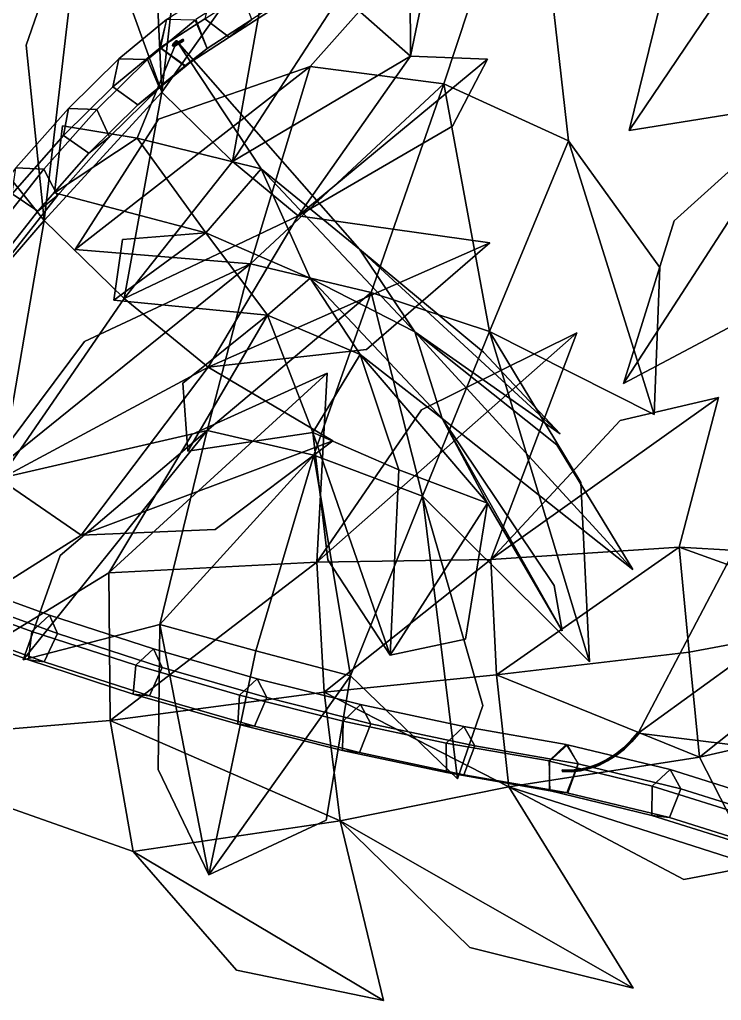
# Model space of a CAD drawing. Header units: metres. Extents: x -349 to 464, y -383 to 362.
# Drawn here: x 252.63 to 283.82, y -108.89 to -65.3 of the extents above; entities that cross this region are included whole.
import ezdxf

# ---------------------------------------------------------------- set-up
doc = ezdxf.new("R2010")
doc.units = ezdxf.units.M

msp = doc.modelspace()

# ---------------------------------------------------------------- linework, layer by layer
at = {"layer": 'Breeder_Leaf', "color": 3}
for points in [[(260.4755, -55.1615, 130.5954), (258.5201, -59.4984, 131.9621), (258.9578, -68.5196, 131.8672)], [(260.4755, -55.1615, 130.5954), (258.9578, -68.5196, 131.8672), (258.5201, -59.4984, 131.9621)], [(263.8958, -61.5157, 129.5506), (260.4755, -55.1615, 130.5954), (258.9578, -68.5196, 131.8672)], [(263.8958, -61.5157, 129.5506), (258.9578, -68.5196, 131.8672), (260.4755, -55.1615, 130.5954)], [(270.0082, -66.9265, 124.9362), (269.9469, -55.3045, 122.0287), (266.9003, -64.1869, 127.1509)], [(270.0082, -66.9265, 124.9362), (266.9003, -64.1869, 127.1509), (269.9469, -55.3045, 122.0287)], [(270.0082, -66.9265, 124.9362), (271.2166, -61.06837, 120.7962), (269.9469, -55.3045, 122.0287)], [(270.0082, -66.9265, 124.9362), (269.9469, -55.3045, 122.0287), (271.2166, -61.06837, 120.7962)], [(275.3872, -56.2992, 353.7367), (271.475, -68.1541, 351.3834), (265.539, -67.3767, 354.1321)], [(275.3872, -56.2992, 353.7367), (265.539, -67.3767, 354.1321), (271.475, -68.1541, 351.3834)], [(277.0184, -70.6898, 350.5577), (271.475, -68.1541, 351.3834), (275.3872, -56.2992, 353.7367)], [(277.0184, -70.6898, 350.5577), (275.3872, -56.2992, 353.7367), (271.475, -68.1541, 351.3834)], [(255.4934, -58.9976, 135.7166), (252.9202, -66.4317, 135.4793), (253.7205, -74.2332, 132.9514)], [(255.4934, -58.9976, 135.7166), (253.7205, -74.2332, 132.9514), (252.9202, -66.4317, 135.4793)], [(258.9578, -68.5196, 131.8672), (255.4934, -58.9976, 135.7166), (253.7205, -74.2332, 132.9514)], [(258.9578, -68.5196, 131.8672), (253.7205, -74.2332, 132.9514), (255.4934, -58.9976, 135.7166)], [(287.57, -68.9618, 214.1099), (279.7202, -70.2274, 216.8847), (286.83, -59.694, 212.9726)], [(287.57, -68.9618, 214.1099), (286.83, -59.694, 212.9726), (279.7202, -70.2274, 216.8847)], [(279.7202, -70.2274, 216.8847), (281.2608, -63.9419, 214.5116), (286.83, -59.694, 212.9726)], [(279.7202, -70.2274, 216.8847), (286.83, -59.694, 212.9726), (281.2608, -63.9419, 214.5116)], [(262.0978, -71.6106, 129.2365), (263.8958, -61.5157, 129.5506), (258.9578, -68.5196, 131.8672)], [(262.0978, -71.6106, 129.2365), (258.9578, -68.5196, 131.8672), (263.8958, -61.5157, 129.5506)], [(262.0978, -71.6106, 129.2365), (266.9003, -64.1869, 127.1509), (263.8958, -61.5157, 129.5506)], [(262.0978, -71.6106, 129.2365), (263.8958, -61.5157, 129.5506), (266.9003, -64.1869, 127.1509)], [(270.0082, -66.9265, 124.9362), (266.9003, -64.1869, 127.1509), (262.0978, -71.6106, 129.2365)], [(270.0082, -66.9265, 124.9362), (262.0978, -71.6106, 129.2365), (266.9003, -64.1869, 127.1509)], [(259.6131, -66.2532, 305.7012), (263.3636, -71.9314, 294.974), (257.8564, -70.5703, 291.6253)], [(259.6131, -66.2532, 305.7012), (257.8564, -70.5703, 291.6253), (263.3636, -71.9314, 294.974)], [(267.7358, -75.4958, 297.4277), (263.3636, -71.9314, 294.974), (259.6131, -66.2532, 305.7012)], [(267.7358, -75.4958, 297.4277), (259.6131, -66.2532, 305.7012), (263.3636, -71.9314, 294.974)], [(265.0021, -74.01588, 125.6506), (270.0082, -66.9265, 124.9362), (262.0978, -71.6106, 129.2365)], [(265.0021, -74.01588, 125.6506), (262.0978, -71.6106, 129.2365), (270.0082, -66.9265, 124.9362)], [(265.0021, -74.01588, 125.6506), (273.4238, -67.05254, 119.226), (270.0082, -66.9265, 124.9362)], [(265.0021, -74.01588, 125.6506), (270.0082, -66.9265, 124.9362), (273.4238, -67.05254, 119.226)], [(265.0021, -74.01588, 125.6506), (271.8644, -70.02879, 120.07), (273.4238, -67.05254, 119.226)], [(265.0021, -74.01588, 125.6506), (273.4238, -67.05254, 119.226), (271.8644, -70.02879, 120.07)], [(262.8934, -76.1559, 352.219), (255.096, -75.5192, 355.3359), (265.539, -67.3767, 354.1321)], [(262.8934, -76.1559, 352.219), (265.539, -67.3767, 354.1321), (255.096, -75.5192, 355.3359)], [(255.096, -75.5192, 355.3359), (258.8062, -69.7272, 354.8898), (265.539, -67.3767, 354.1321)], [(255.096, -75.5192, 355.3359), (265.539, -67.3767, 354.1321), (258.8062, -69.7272, 354.8898)], [(271.475, -68.1541, 351.3834), (262.8934, -76.1559, 352.219), (265.539, -67.3767, 354.1321)], [(271.475, -68.1541, 351.3834), (265.539, -67.3767, 354.1321), (262.8934, -76.1559, 352.219)], [(253.7205, -74.2332, 132.9514), (248.9365, -68.2739, 136.4896), (247.6362, -81.2742, 134.0185)], [(253.7205, -74.2332, 132.9514), (247.6362, -81.2742, 134.0185), (248.9365, -68.2739, 136.4896)], [(271.475, -68.1541, 351.3834), (268.2509, -77.4246, 350.3989), (262.8934, -76.1559, 352.219)], [(271.475, -68.1541, 351.3834), (262.8934, -76.1559, 352.219), (268.2509, -77.4246, 350.3989)], [(273.5068, -79.1675, 348.6919), (268.2509, -77.4246, 350.3989), (271.475, -68.1541, 351.3834)], [(273.5068, -79.1675, 348.6919), (271.475, -68.1541, 351.3834), (268.2509, -77.4246, 350.3989)], [(277.0184, -70.6898, 350.5577), (273.5068, -79.1675, 348.6919), (271.475, -68.1541, 351.3834)], [(277.0184, -70.6898, 350.5577), (271.475, -68.1541, 351.3834), (273.5068, -79.1675, 348.6919)], [(257.275, -77.6961, 129.9514), (258.9578, -68.5196, 131.8672), (253.7205, -74.2332, 132.9514)], [(257.275, -77.6961, 129.9514), (253.7205, -74.2332, 132.9514), (258.9578, -68.5196, 131.8672)], [(257.275, -77.6961, 129.9514), (262.0978, -71.6106, 129.2365), (258.9578, -68.5196, 131.8672)], [(257.275, -77.6961, 129.9514), (258.9578, -68.5196, 131.8672), (262.0978, -71.6106, 129.2365)], [(288.4852, -76.6787, 215.0382), (279.4637, -81.4707, 218.6631), (287.57, -68.9618, 214.1099)], [(288.4852, -76.6787, 215.0382), (287.57, -68.9618, 214.1099), (279.4637, -81.4707, 218.6631)], [(279.4637, -81.4707, 218.6631), (281.7182, -74.2457, 216.5042), (287.57, -68.9618, 214.1099)], [(279.4637, -81.4707, 218.6631), (287.57, -68.9618, 214.1099), (281.7182, -74.2457, 216.5042)], [(254.181, -72.9889, 279.0775), (254.5399, -70.025, 285.2903), (257.8564, -70.5703, 291.6253)], [(254.181, -72.9889, 279.0775), (257.8564, -70.5703, 291.6253), (254.5399, -70.025, 285.2903)], [(260.8989, -74.7787, 283.83), (254.181, -72.9889, 279.0775), (257.8564, -70.5703, 291.6253)], [(260.8989, -74.7787, 283.83), (257.8564, -70.5703, 291.6253), (254.181, -72.9889, 279.0775)], [(263.3636, -71.9314, 294.974), (260.8989, -74.7787, 283.83), (257.8564, -70.5703, 291.6253)], [(263.3636, -71.9314, 294.974), (257.8564, -70.5703, 291.6253), (260.8989, -74.7787, 283.83)], [(277.0184, -70.6898, 350.5577), (280.8326, -82.8439, 346.8776), (273.5068, -79.1675, 348.6919)], [(277.0184, -70.6898, 350.5577), (273.5068, -79.1675, 348.6919), (280.8326, -82.8439, 346.8776)], [(277.0184, -70.6898, 350.5577), (281.0832, -76.3112, 348.6205), (280.8326, -82.8439, 346.8776)], [(277.0184, -70.6898, 350.5577), (280.8326, -82.8439, 346.8776), (281.0832, -76.3112, 348.6205)], [(265.0021, -74.01588, 125.6506), (262.0978, -71.6106, 129.2365), (257.275, -77.6961, 129.9514)], [(265.0021, -74.01588, 125.6506), (257.275, -77.6961, 129.9514), (262.0978, -71.6106, 129.2365)], [(263.3636, -71.9314, 294.974), (265.5372, -76.791, 286.6695), (260.8989, -74.7787, 283.83)], [(263.3636, -71.9314, 294.974), (260.8989, -74.7787, 283.83), (265.5372, -76.791, 286.6695)], [(267.7358, -75.4958, 297.4277), (270.1909, -79.1695, 289.1718), (263.3636, -71.9314, 294.974)], [(267.7358, -75.4958, 297.4277), (263.3636, -71.9314, 294.974), (270.1909, -79.1695, 289.1718)], [(270.1909, -79.1695, 289.1718), (265.5372, -76.791, 286.6695), (263.3636, -71.9314, 294.974)], [(270.1909, -79.1695, 289.1718), (263.3636, -71.9314, 294.974), (265.5372, -76.791, 286.6695)], [(261.0075, -80.7467, 126.7362), (265.0021, -74.01588, 125.6506), (257.275, -77.6961, 129.9514)], [(261.0075, -80.7467, 126.7362), (257.275, -77.6961, 129.9514), (265.0021, -74.01588, 125.6506)], [(261.0075, -80.7467, 126.7362), (273.5217, -75.2213, 119.1001), (265.0021, -74.01588, 125.6506)], [(261.0075, -80.7467, 126.7362), (265.0021, -74.01588, 125.6506), (273.5217, -75.2213, 119.1001)], [(251.7373, -85.7263, 131.4195), (253.7205, -74.2332, 132.9514), (247.6362, -81.2742, 134.0185)], [(251.7373, -85.7263, 131.4195), (247.6362, -81.2742, 134.0185), (253.7205, -74.2332, 132.9514)], [(251.7373, -85.7263, 131.4195), (257.275, -77.6961, 129.9514), (253.7205, -74.2332, 132.9514)], [(251.7373, -85.7263, 131.4195), (253.7205, -74.2332, 132.9514), (257.275, -77.6961, 129.9514)], [(263.6498, -78.4335, 277.4799), (256.8247, -77.7654, 269.0857), (260.8989, -74.7787, 283.83)], [(263.6498, -78.4335, 277.4799), (260.8989, -74.7787, 283.83), (256.8247, -77.7654, 269.0857)], [(256.8247, -77.7654, 269.0857), (257.2088, -75.06456, 276.4682), (260.8989, -74.7787, 283.83)], [(256.8247, -77.7654, 269.0857), (260.8989, -74.7787, 283.83), (257.2088, -75.06456, 276.4682)], [(265.5372, -76.791, 286.6695), (263.6498, -78.4335, 277.4799), (260.8989, -74.7787, 283.83)], [(265.5372, -76.791, 286.6695), (260.8989, -74.7787, 283.83), (263.6498, -78.4335, 277.4799)], [(261.0075, -80.7467, 126.7362), (268.0467, -79.9543, 122.5566), (273.5217, -75.2213, 119.1001)], [(261.0075, -80.7467, 126.7362), (273.5217, -75.2213, 119.1001), (268.0467, -79.9543, 122.5566)], [(267.7358, -75.4958, 297.4277), (276.6461, -83.7054, 292.0406), (270.1909, -79.1695, 289.1718)], [(267.7358, -75.4958, 297.4277), (270.1909, -79.1695, 289.1718), (276.6461, -83.7054, 292.0406)], [(267.7358, -75.4958, 297.4277), (273.2379, -80.07286, 296.6192), (276.6461, -83.7054, 292.0406)], [(267.7358, -75.4958, 297.4277), (276.6461, -83.7054, 292.0406), (273.2379, -80.07286, 296.6192)], [(260.9698, -83.5616, 350.5743), (250.8069, -85.9095, 353.5227), (262.8934, -76.1559, 352.219)], [(260.9698, -83.5616, 350.5743), (262.8934, -76.1559, 352.219), (250.8069, -85.9095, 353.5227)], [(250.8069, -85.9095, 353.5227), (255.5195, -79.606, 353.4911), (262.8934, -76.1559, 352.219)], [(250.8069, -85.9095, 353.5227), (262.8934, -76.1559, 352.219), (255.5195, -79.606, 353.4911)], [(268.2509, -77.4246, 350.3989), (260.9698, -83.5616, 350.5743), (262.8934, -76.1559, 352.219)], [(268.2509, -77.4246, 350.3989), (262.8934, -76.1559, 352.219), (260.9698, -83.5616, 350.5743)], [(265.5372, -76.791, 286.6695), (267.7588, -80.1819, 280.0085), (263.6498, -78.4335, 277.4799)], [(265.5372, -76.791, 286.6695), (263.6498, -78.4335, 277.4799), (267.7588, -80.1819, 280.0085)], [(270.1909, -79.1695, 289.1718), (271.4099, -83.02822, 282.3848), (265.5372, -76.791, 286.6695)], [(270.1909, -79.1695, 289.1718), (265.5372, -76.791, 286.6695), (271.4099, -83.02822, 282.3848)], [(271.4099, -83.02822, 282.3848), (267.7588, -80.1819, 280.0085), (265.5372, -76.791, 286.6695)], [(271.4099, -83.02822, 282.3848), (265.5372, -76.791, 286.6695), (267.7588, -80.1819, 280.0085)], [(268.2509, -77.4246, 350.3989), (265.7124, -84.6528, 348.9457), (260.9698, -83.5616, 350.5743)], [(268.2509, -77.4246, 350.3989), (260.9698, -83.5616, 350.5743), (265.7124, -84.6528, 348.9457)], [(270.5375, -86.4776, 348.2622), (265.7124, -84.6528, 348.9457), (268.2509, -77.4246, 350.3989)], [(270.5375, -86.4776, 348.2622), (268.2509, -77.4246, 350.3989), (265.7124, -84.6528, 348.9457)], [(273.5068, -79.1675, 348.6919), (270.5375, -86.4776, 348.2622), (268.2509, -77.4246, 350.3989)], [(273.5068, -79.1675, 348.6919), (268.2509, -77.4246, 350.3989), (270.5375, -86.4776, 348.2622)], [(261.0075, -80.7467, 126.7362), (257.275, -77.6961, 129.9514), (251.7373, -85.7263, 131.4195)], [(261.0075, -80.7467, 126.7362), (251.7373, -85.7263, 131.4195), (257.275, -77.6961, 129.9514)], [(260.106, -84.4795, 265.9366), (259.8831, -81.4502, 269.8447), (263.6498, -78.4335, 277.4799)], [(260.106, -84.4795, 265.9366), (263.6498, -78.4335, 277.4799), (259.8831, -81.4502, 269.8447)], [(265.6633, -83.6474, 270.583), (260.106, -84.4795, 265.9366), (263.6498, -78.4335, 277.4799)], [(265.6633, -83.6474, 270.583), (263.6498, -78.4335, 277.4799), (260.106, -84.4795, 265.9366)], [(267.7588, -80.1819, 280.0085), (265.6633, -83.6474, 270.583), (263.6498, -78.4335, 277.4799)], [(267.7588, -80.1819, 280.0085), (263.6498, -78.4335, 277.4799), (265.6633, -83.6474, 270.583)], [(273.5696, -89.2948, 127.6959), (277.3991, -79.2128, 126.6102), (265.8456, -89.4084, 128.9512)], [(273.5696, -89.2948, 127.6959), (265.8456, -89.4084, 128.9512), (277.3991, -79.2128, 126.6102)], [(277.3991, -79.2128, 126.6102), (270.4932, -82.6489, 128.174), (265.8456, -89.4084, 128.9512)], [(277.3991, -79.2128, 126.6102), (265.8456, -89.4084, 128.9512), (270.4932, -82.6489, 128.174)], [(270.1909, -79.1695, 289.1718), (279.875, -89.7413, 282.8552), (271.4099, -83.02822, 282.3848)], [(270.1909, -79.1695, 289.1718), (271.4099, -83.02822, 282.3848), (279.875, -89.7413, 282.8552)], [(270.1909, -79.1695, 289.1718), (276.4984, -84.1978, 287.5662), (279.875, -89.7413, 282.8552)], [(270.1909, -79.1695, 289.1718), (279.875, -89.7413, 282.8552), (276.4984, -84.1978, 287.5662)], [(273.5068, -79.1675, 348.6919), (277.9576, -93.8485, 345.5135), (270.5375, -86.4776, 348.2622)], [(273.5068, -79.1675, 348.6919), (270.5375, -86.4776, 348.2622), (277.9576, -93.8485, 345.5135)], [(273.5068, -79.1675, 348.6919), (277.5663, -85.8657, 346.1816), (277.9576, -93.8485, 345.5135)], [(273.5068, -79.1675, 348.6919), (277.9576, -93.8485, 345.5135), (277.5663, -85.8657, 346.1816)], [(267.7588, -80.1819, 280.0085), (269.4864, -85.3115, 272.7127), (265.6633, -83.6474, 270.583)], [(267.7588, -80.1819, 280.0085), (265.6633, -83.6474, 270.583), (269.4864, -85.3115, 272.7127)], [(271.4099, -83.02822, 282.3848), (273.4278, -86.7927, 274.7962), (267.7588, -80.1819, 280.0085)], [(271.4099, -83.02822, 282.3848), (267.7588, -80.1819, 280.0085), (273.4278, -86.7927, 274.7962)], [(273.4278, -86.7927, 274.7962), (269.4864, -85.3115, 272.7127), (267.7588, -80.1819, 280.0085)], [(273.4278, -86.7927, 274.7962), (267.7588, -80.1819, 280.0085), (269.4864, -85.3115, 272.7127)], [(255.3723, -88.215, 127.126), (261.0075, -80.7467, 126.7362), (251.7373, -85.7263, 131.4195)], [(255.3723, -88.215, 127.126), (251.7373, -85.7263, 131.4195), (261.0075, -80.7467, 126.7362)], [(255.3723, -88.215, 127.126), (266.5496, -84.02754, 121.3514), (261.0075, -80.7467, 126.7362)], [(255.3723, -88.215, 127.126), (261.0075, -80.7467, 126.7362), (266.5496, -84.02754, 121.3514)], [(265.8456, -89.4084, 128.9512), (266.3025, -81.01667, 128.4134), (256.6017, -89.895, 130.382)], [(265.8456, -89.4084, 128.9512), (256.6017, -89.895, 130.382), (266.3025, -81.01667, 128.4134)], [(266.3025, -81.01667, 128.4134), (260.2774, -83.7371, 130.365), (256.6017, -89.895, 130.382)], [(266.3025, -81.01667, 128.4134), (256.6017, -89.895, 130.382), (260.2774, -83.7371, 130.365)], [(281.9467, -88.7539, 124.8083), (283.6895, -82.1014, 122.3852), (273.5696, -89.2948, 127.6959)], [(281.9467, -88.7539, 124.8083), (273.5696, -89.2948, 127.6959), (283.6895, -82.1014, 122.3852)], [(283.6895, -82.1014, 122.3852), (279.3178, -83.1184, 124.4718), (273.5696, -89.2948, 127.6959)], [(283.6895, -82.1014, 122.3852), (273.5696, -89.2948, 127.6959), (279.3178, -83.1184, 124.4718)], [(271.4099, -83.02822, 282.3848), (276.7406, -92.4727, 275.8218), (273.4278, -86.7927, 274.7962)], [(271.4099, -83.02822, 282.3848), (273.4278, -86.7927, 274.7962), (276.7406, -92.4727, 275.8218)], [(271.4099, -83.02822, 282.3848), (276.3875, -90.4541, 278.6151), (276.7406, -92.4727, 275.8218)], [(271.4099, -83.02822, 282.3848), (276.7406, -92.4727, 275.8218), (276.3875, -90.4541, 278.6151)], [(258.8681, -92.1808, 350.2596), (252.7949, -93.7585, 353.9734), (260.9698, -83.5616, 350.5743)], [(258.8681, -92.1808, 350.2596), (260.9698, -83.5616, 350.5743), (252.7949, -93.7585, 353.9734)], [(252.7949, -93.7585, 353.9734), (254.4333, -89.1248, 353.3864), (260.9698, -83.5616, 350.5743)], [(252.7949, -93.7585, 353.9734), (260.9698, -83.5616, 350.5743), (254.4333, -89.1248, 353.3864)], [(265.7124, -84.6528, 348.9457), (258.8681, -92.1808, 350.2596), (260.9698, -83.5616, 350.5743)], [(265.7124, -84.6528, 348.9457), (260.9698, -83.5616, 350.5743), (258.8681, -92.1808, 350.2596)], [(269.4864, -85.3115, 272.7127), (269.0928, -93.5544, 265.9071), (265.6633, -83.6474, 270.583)], [(269.4864, -85.3115, 272.7127), (265.6633, -83.6474, 270.583), (269.0928, -93.5544, 265.9071)], [(269.0928, -93.5544, 265.9071), (266.3235, -89.3052, 267.0494), (265.6633, -83.6474, 270.583)], [(269.0928, -93.5544, 265.9071), (265.6633, -83.6474, 270.583), (266.3235, -89.3052, 267.0494)], [(255.3723, -88.215, 127.126), (261.328, -87.9659, 123.0833), (266.5496, -84.02754, 121.3514)], [(255.3723, -88.215, 127.126), (266.5496, -84.02754, 121.3514), (261.328, -87.9659, 123.0833)], [(265.7124, -84.6528, 348.9457), (263.1269, -93.3583, 348.7112), (258.8681, -92.1808, 350.2596)], [(265.7124, -84.6528, 348.9457), (258.8681, -92.1808, 350.2596), (263.1269, -93.3583, 348.7112)], [(267.3396, -94.471, 346.9548), (263.1269, -93.3583, 348.7112), (265.7124, -84.6528, 348.9457)], [(267.3396, -94.471, 346.9548), (265.7124, -84.6528, 348.9457), (263.1269, -93.3583, 348.7112)], [(270.5375, -86.4776, 348.2622), (267.3396, -94.471, 346.9548), (265.7124, -84.6528, 348.9457)], [(270.5375, -86.4776, 348.2622), (265.7124, -84.6528, 348.9457), (267.3396, -94.471, 346.9548)], [(273.4278, -86.7927, 274.7962), (269.0928, -93.5544, 265.9071), (269.4864, -85.3115, 272.7127)], [(273.4278, -86.7927, 274.7962), (269.4864, -85.3115, 272.7127), (269.0928, -93.5544, 265.9071)], [(255.3723, -88.215, 127.126), (251.7373, -85.7263, 131.4195), (243.7833, -95.5383, 132.7757)], [(255.3723, -88.215, 127.126), (243.7833, -95.5383, 132.7757), (251.7373, -85.7263, 131.4195)], [(270.5375, -86.4776, 348.2622), (272.0917, -99.05023, 347.813), (267.3396, -94.471, 346.9548)], [(270.5375, -86.4776, 348.2622), (267.3396, -94.471, 346.9548), (272.0917, -99.05023, 347.813)], [(270.5375, -86.4776, 348.2622), (273.2202, -95.7799, 347.6291), (272.0917, -99.05023, 347.813)], [(270.5375, -86.4776, 348.2622), (272.0917, -99.05023, 347.813), (273.2202, -95.7799, 347.6291)], [(285.6002, -86.5798, 446.2022), (286.2513, -92.5761, 444.9934), (280.1175, -97.01865, 455.1925)], [(285.6002, -86.5798, 446.2022), (280.1175, -97.01865, 455.1925), (286.2513, -92.5761, 444.9934)], [(273.4278, -86.7927, 274.7962), (272.4379, -92.8374, 270.8719), (269.0928, -93.5544, 265.9071)], [(273.4278, -86.7927, 274.7962), (269.0928, -93.5544, 265.9071), (272.4379, -92.8374, 270.8719)], [(273.8234, -94.4161, 127.4902), (281.9467, -88.7539, 124.8083), (273.5696, -89.2948, 127.6959)], [(273.8234, -94.4161, 127.4902), (273.5696, -89.2948, 127.6959), (281.9467, -88.7539, 124.8083)], [(273.8234, -94.4161, 127.4902), (282.3818, -93.4116, 124.6142), (281.9467, -88.7539, 124.8083)], [(273.8234, -94.4161, 127.4902), (281.9467, -88.7539, 124.8083), (282.3818, -93.4116, 124.6142)], [(282.3818, -93.4116, 124.6142), (290.6376, -91.8745, 117.9889), (281.9467, -88.7539, 124.8083)], [(282.3818, -93.4116, 124.6142), (281.9467, -88.7539, 124.8083), (290.6376, -91.8745, 117.9889)], [(290.6376, -91.8745, 117.9889), (287.0667, -89.04345, 120.4915), (281.9467, -88.7539, 124.8083)], [(290.6376, -91.8745, 117.9889), (281.9467, -88.7539, 124.8083), (287.0667, -89.04345, 120.4915)], [(266.1573, -95.1927, 128.6864), (273.5696, -89.2948, 127.6959), (265.8456, -89.4084, 128.9512)], [(266.1573, -95.1927, 128.6864), (265.8456, -89.4084, 128.9512), (273.5696, -89.2948, 127.6959)], [(266.1573, -95.1927, 128.6864), (273.8234, -94.4161, 127.4902), (273.5696, -89.2948, 127.6959)], [(266.1573, -95.1927, 128.6864), (273.5696, -89.2948, 127.6959), (273.8234, -94.4161, 127.4902)], [(256.65, -96.4538, 130.994), (265.8456, -89.4084, 128.9512), (256.6017, -89.895, 130.382)], [(256.65, -96.4538, 130.994), (256.6017, -89.895, 130.382), (265.8456, -89.4084, 128.9512)], [(256.65, -96.4538, 130.994), (266.1573, -95.1927, 128.6864), (265.8456, -89.4084, 128.9512)], [(256.65, -96.4538, 130.994), (265.8456, -89.4084, 128.9512), (266.1573, -95.1927, 128.6864)], [(244.1569, -97.504, 133.0435), (256.65, -96.4538, 130.994), (256.6017, -89.895, 130.382)], [(244.1569, -97.504, 133.0435), (256.6017, -89.895, 130.382), (256.65, -96.4538, 130.994)], [(282.8464, -98.08639, 124.6401), (290.6376, -91.8745, 117.9889), (282.3818, -93.4116, 124.6142)], [(282.8464, -98.08639, 124.6401), (282.3818, -93.4116, 124.6142), (290.6376, -91.8745, 117.9889)], [(282.8464, -98.08639, 124.6401), (287.7026, -96.9646, 119.3413), (290.6376, -91.8745, 117.9889)], [(282.8464, -98.08639, 124.6401), (290.6376, -91.8745, 117.9889), (287.7026, -96.9646, 119.3413)], [(261.0454, -103.3119, 352.0293), (258.7837, -98.6309, 352.0821), (258.8681, -92.1808, 350.2596)], [(261.0454, -103.3119, 352.0293), (258.8681, -92.1808, 350.2596), (258.7837, -98.6309, 352.0821)], [(263.1269, -93.3583, 348.7112), (261.0454, -103.3119, 352.0293), (258.8681, -92.1808, 350.2596)], [(263.1269, -93.3583, 348.7112), (258.8681, -92.1808, 350.2596), (261.0454, -103.3119, 352.0293)], [(280.1175, -97.01865, 455.1925), (286.2513, -92.5761, 444.9934), (289.5067, -98.1718, 443.7747)], [(280.1175, -97.01865, 455.1925), (289.5067, -98.1718, 443.7747), (286.2513, -92.5761, 444.9934)], [(267.3396, -94.471, 346.9548), (261.0454, -103.3119, 352.0293), (263.1269, -93.3583, 348.7112)], [(267.3396, -94.471, 346.9548), (263.1269, -93.3583, 348.7112), (261.0454, -103.3119, 352.0293)], [(282.8464, -98.08639, 124.6401), (282.3818, -93.4116, 124.6142), (273.8234, -94.4161, 127.4902)], [(282.8464, -98.08639, 124.6401), (273.8234, -94.4161, 127.4902), (282.3818, -93.4116, 124.6142)], [(267.3396, -94.471, 346.9548), (266.2555, -100.8905, 350.2003), (261.0454, -103.3119, 352.0293)], [(267.3396, -94.471, 346.9548), (261.0454, -103.3119, 352.0293), (266.2555, -100.8905, 350.2003)], [(274.369, -99.4088, 126.1284), (273.8234, -94.4161, 127.4902), (266.1573, -95.1927, 128.6864)], [(274.369, -99.4088, 126.1284), (266.1573, -95.1927, 128.6864), (273.8234, -94.4161, 127.4902)], [(274.369, -99.4088, 126.1284), (282.8464, -98.08639, 124.6401), (273.8234, -94.4161, 127.4902)], [(274.369, -99.4088, 126.1284), (273.8234, -94.4161, 127.4902), (282.8464, -98.08639, 124.6401)], [(266.8792, -100.9166, 128.1456), (266.1573, -95.1927, 128.6864), (256.65, -96.4538, 130.994)], [(266.8792, -100.9166, 128.1456), (256.65, -96.4538, 130.994), (266.1573, -95.1927, 128.6864)], [(266.8792, -100.9166, 128.1456), (274.369, -99.4088, 126.1284), (266.1573, -95.1927, 128.6864)], [(266.8792, -100.9166, 128.1456), (266.1573, -95.1927, 128.6864), (274.369, -99.4088, 126.1284)], [(257.683, -102.27, 129.2775), (256.65, -96.4538, 130.994), (244.1569, -97.504, 133.0435)], [(257.683, -102.27, 129.2775), (244.1569, -97.504, 133.0435), (256.65, -96.4538, 130.994)], [(257.683, -102.27, 129.2775), (266.8792, -100.9166, 128.1456), (256.65, -96.4538, 130.994)], [(257.683, -102.27, 129.2775), (256.65, -96.4538, 130.994), (266.8792, -100.9166, 128.1456)], [(274.369, -99.4088, 126.1284), (285.3141, -102.9124, 120.779), (282.8464, -98.08639, 124.6401)], [(274.369, -99.4088, 126.1284), (282.8464, -98.08639, 124.6401), (285.3141, -102.9124, 120.779)], [(266.8792, -100.9166, 128.1456), (279.8886, -108.3483, 123.5664), (274.369, -99.4088, 126.1284)], [(266.8792, -100.9166, 128.1456), (274.369, -99.4088, 126.1284), (279.8886, -108.3483, 123.5664)], [(274.369, -99.4088, 126.1284), (282.1537, -103.5272, 122.0579), (285.3141, -102.9124, 120.779)], [(274.369, -99.4088, 126.1284), (285.3141, -102.9124, 120.779), (282.1537, -103.5272, 122.0579)], [(257.683, -102.27, 129.2775), (268.7945, -108.8945, 126.3682), (266.8792, -100.9166, 128.1456)], [(257.683, -102.27, 129.2775), (266.8792, -100.9166, 128.1456), (268.7945, -108.8945, 126.3682)], [(266.8792, -100.9166, 128.1456), (272.6377, -106.5491, 126.4839), (279.8886, -108.3483, 123.5664)], [(266.8792, -100.9166, 128.1456), (279.8886, -108.3483, 123.5664), (272.6377, -106.5491, 126.4839)], [(257.683, -102.27, 129.2775), (262.2739, -107.552, 127.5746), (268.7945, -108.8945, 126.3682)], [(257.683, -102.27, 129.2775), (268.7945, -108.8945, 126.3682), (262.2739, -107.552, 127.5746)]]:
    msp.add_3dface(points, dxfattribs=at)
at = {"layer": 'Breeder_Petiole', "color": 3}
for points in [[(260.8553, -65.2597, 315.5039), (258.8657, -66.5516, 310.3035), (259.178, -65.2803, 309.8682), (261.1677, -63.9884, 315.0686)], [(262.4573, -64.0034, 314.5789), (260.4676, -65.2952, 309.3784), (260.9644, -66.5759, 309.5065), (262.9541, -65.284, 314.7069)], [(263.9387, -64.7803, 320.4877), (261.949, -66.07225, 315.2873), (260.8553, -65.2597, 315.5039), (262.845, -63.9679, 320.7043)], [(264.9438, -63.9921, 319.9073), (262.9541, -65.284, 314.7069), (261.949, -66.07225, 315.2873), (263.9387, -64.7803, 320.4877)], [(258.8895, -66.5365, 310.3611), (256.7763, -68.2825, 305.3454), (257.0425, -67.04285, 304.8017), (259.1557, -65.2968, 309.8174)], [(259.1557, -65.2968, 309.8174), (257.0425, -67.04285, 304.8017), (258.3167, -67.06672, 304.2732), (260.4298, -65.3207, 309.2889)], [(260.4298, -65.3207, 309.2889), (258.3167, -67.06672, 304.2732), (258.8497, -68.3213, 304.4853), (260.9629, -66.5753, 309.5011)], [(261.949, -66.07225, 315.2873), (259.9594, -67.3641, 310.0869), (258.8657, -66.5516, 310.3035), (260.8553, -65.2597, 315.5039)], [(262.9541, -65.284, 314.7069), (260.9644, -66.5759, 309.5065), (259.9594, -67.3641, 310.0869), (261.949, -66.07225, 315.2873)], [(259.4995, -66.3435, 306.1506), (259.5777, -66.2647, 305.6931), (259.5901, -66.2229, 305.7025), (259.5122, -66.3013, 306.1573)], [(259.5358, -66.3693, 306.1513), (259.6139, -66.2907, 305.6949), (259.5777, -66.2647, 305.6931), (259.4995, -66.3435, 306.1506)], [(259.5122, -66.3013, 306.1573), (259.5901, -66.2229, 305.7025), (259.634, -66.2226, 305.71), (259.5565, -66.3006, 306.1622)], [(259.5716, -66.3425, 306.1586), (259.6492, -66.2643, 305.7054), (259.6139, -66.2907, 305.6949), (259.5358, -66.3693, 306.1513)], [(259.5565, -66.3006, 306.1622), (259.634, -66.2226, 305.71), (259.6492, -66.2643, 305.7054), (259.5716, -66.3425, 306.1586)], [(259.8539, -66.2294, 309.8422), (259.7163, -66.3155, 309.4032), (259.7279, -66.2715, 309.3909), (259.8655, -66.1851, 309.8299)], [(259.8918, -66.2571, 309.8358), (259.754, -66.343, 309.3968), (259.7163, -66.3155, 309.4032), (259.8539, -66.2294, 309.8422)], [(259.8655, -66.1851, 309.8299), (259.7279, -66.2715, 309.3909), (259.7728, -66.2714, 309.3768), (259.9108, -66.185, 309.8157)], [(259.9275, -66.2293, 309.8191), (259.7894, -66.3154, 309.3802), (259.754, -66.343, 309.3968), (259.8918, -66.2571, 309.8358)], [(259.9108, -66.185, 309.8157), (259.7728, -66.2714, 309.3768), (259.7894, -66.3154, 309.3802), (259.9275, -66.2293, 309.8191)], [(259.9966, -67.3381, 310.1737), (257.8834, -69.08408, 305.158), (256.7763, -68.2825, 305.3454), (258.8895, -66.5365, 310.3611)], [(260.9629, -66.5753, 309.5011), (258.8497, -68.3213, 304.4853), (257.8834, -69.08408, 305.158), (259.9966, -67.3381, 310.1737)], [(259.4243, -66.4398, 307.0834), (259.4482, -66.402, 306.6148), (259.4612, -66.3592, 306.6189), (259.4375, -66.3965, 307.0849)], [(259.428, -66.4568, 307.5539), (259.4243, -66.4398, 307.0834), (259.4375, -66.3965, 307.0849), (259.4412, -66.4131, 307.5526)], [(259.4613, -66.4659, 307.0822), (259.4849, -66.428, 306.6146), (259.4482, -66.402, 306.6148), (259.4243, -66.4398, 307.0834)], [(259.4653, -66.4831, 307.5516), (259.4613, -66.4659, 307.0822), (259.4243, -66.4398, 307.0834), (259.428, -66.4568, 307.5539)], [(259.4593, -66.4527, 308.0237), (259.428, -66.4568, 307.5539), (259.4412, -66.4131, 307.5526), (259.4724, -66.4088, 308.0196)], [(259.4968, -66.4793, 308.0203), (259.4653, -66.4831, 307.5516), (259.428, -66.4568, 307.5539), (259.4593, -66.4527, 308.0237)], [(259.4375, -66.3965, 307.0849), (259.4612, -66.3592, 306.6189), (259.5061, -66.3583, 306.6213), (259.4828, -66.3954, 307.0845)], [(259.4412, -66.4131, 307.5526), (259.4375, -66.3965, 307.0849), (259.4828, -66.3954, 307.0845), (259.4868, -66.412, 307.5496)], [(259.4724, -66.4088, 308.0196), (259.4412, -66.4131, 307.5526), (259.4868, -66.412, 307.5496), (259.518, -66.4077, 308.0138)], [(259.4482, -66.402, 306.6148), (259.4995, -66.3435, 306.1506), (259.5122, -66.3013, 306.1573), (259.4612, -66.3592, 306.6189)], [(259.4849, -66.428, 306.6146), (259.5358, -66.3693, 306.1513), (259.4995, -66.3435, 306.1506), (259.4482, -66.402, 306.6148)], [(259.518, -66.4277, 308.4901), (259.4593, -66.4527, 308.0237), (259.4724, -66.4088, 308.0196), (259.5308, -66.3836, 308.4834)], [(259.5556, -66.4545, 308.4858), (259.4968, -66.4793, 308.0203), (259.4593, -66.4527, 308.0237), (259.518, -66.4277, 308.4901)], [(259.4612, -66.3592, 306.6189), (259.5122, -66.3013, 306.1573), (259.5565, -66.3006, 306.1622), (259.5061, -66.3583, 306.6213)], [(259.498, -66.4381, 307.0829), (259.5212, -66.4005, 306.6186), (259.4849, -66.428, 306.6146), (259.4613, -66.4659, 307.0822)], [(259.5021, -66.455, 307.5489), (259.498, -66.4381, 307.0829), (259.4613, -66.4659, 307.0822), (259.4653, -66.4831, 307.5516)], [(259.5336, -66.451, 308.0142), (259.5021, -66.455, 307.5489), (259.4653, -66.4831, 307.5516), (259.4968, -66.4793, 308.0203)], [(259.5308, -66.3836, 308.4834), (259.4724, -66.4088, 308.0196), (259.518, -66.4077, 308.0138), (259.5763, -66.3828, 308.4748)], [(259.4828, -66.3954, 307.0845), (259.5061, -66.3583, 306.6213), (259.5212, -66.4005, 306.6186), (259.498, -66.4381, 307.0829)], [(259.4868, -66.412, 307.5496), (259.4828, -66.3954, 307.0845), (259.498, -66.4381, 307.0829), (259.5021, -66.455, 307.5489)], [(259.5212, -66.4005, 306.6186), (259.5716, -66.3425, 306.1586), (259.5358, -66.3693, 306.1513), (259.4849, -66.428, 306.6146)], [(259.518, -66.4077, 308.0138), (259.4868, -66.412, 307.5496), (259.5021, -66.455, 307.5489), (259.5336, -66.451, 308.0142)], [(259.5922, -66.4264, 308.4761), (259.5336, -66.451, 308.0142), (259.4968, -66.4793, 308.0203), (259.5556, -66.4545, 308.4858)], [(259.5061, -66.3583, 306.6213), (259.5565, -66.3006, 306.1622), (259.5716, -66.3425, 306.1586), (259.5212, -66.4005, 306.6186)], [(259.6039, -66.3819, 308.9508), (259.518, -66.4277, 308.4901), (259.5308, -66.3836, 308.4834), (259.6161, -66.3378, 308.9413)], [(259.6415, -66.409, 308.9454), (259.5556, -66.4545, 308.4858), (259.518, -66.4277, 308.4901), (259.6039, -66.3819, 308.9508)], [(259.5763, -66.3828, 308.4748), (259.518, -66.4077, 308.0138), (259.5336, -66.451, 308.0142), (259.5922, -66.4264, 308.4761)], [(259.6161, -66.3378, 308.9413), (259.5308, -66.3836, 308.4834), (259.5763, -66.3828, 308.4748), (259.6614, -66.3373, 308.9299)], [(259.6776, -66.3811, 308.9323), (259.5922, -66.4264, 308.4761), (259.5556, -66.4545, 308.4858), (259.6415, -66.409, 308.9454)], [(259.6614, -66.3373, 308.9299), (259.5763, -66.3828, 308.4748), (259.5922, -66.4264, 308.4761), (259.6776, -66.3811, 308.9323)], [(259.7163, -66.3155, 309.4032), (259.6039, -66.3819, 308.9508), (259.6161, -66.3378, 308.9413), (259.7279, -66.2715, 309.3909)], [(259.754, -66.343, 309.3968), (259.6415, -66.409, 308.9454), (259.6039, -66.3819, 308.9508), (259.7163, -66.3155, 309.4032)], [(259.7279, -66.2715, 309.3909), (259.6161, -66.3378, 308.9413), (259.6614, -66.3373, 308.9299), (259.7728, -66.2714, 309.3768)], [(259.7894, -66.3154, 309.3802), (259.6776, -66.3811, 308.9323), (259.6415, -66.409, 308.9454), (259.754, -66.343, 309.3968)], [(259.7728, -66.2714, 309.3768), (259.6614, -66.3373, 308.9299), (259.6776, -66.3811, 308.9323), (259.7894, -66.3154, 309.3802)], [(256.7763, -68.2825, 305.3454), (254.5821, -70.449, 300.6087), (254.7999, -69.2506, 299.961), (257.0425, -67.04285, 304.8017)], [(257.0425, -67.04285, 304.8017), (254.7999, -69.2506, 299.961), (256.0575, -69.2868, 299.3951), (258.3167, -67.06672, 304.2732)], [(258.3167, -67.06672, 304.2732), (256.0575, -69.2868, 299.3951), (256.6288, -70.5079, 299.6878), (258.8497, -68.3213, 304.4853)], [(257.8834, -69.08408, 305.158), (255.7032, -71.2371, 300.4492), (254.5821, -70.449, 300.6087), (256.7763, -68.2825, 305.3454)], [(258.8497, -68.3213, 304.4853), (256.6288, -70.5079, 299.6878), (255.7032, -71.2371, 300.4492), (257.8834, -69.08408, 305.158)], [(254.5821, -70.449, 300.6087), (252.3011, -73.03468, 296.1303), (252.4683, -71.8866, 295.3838), (254.7999, -69.2506, 299.961)], [(254.7999, -69.2506, 299.961), (252.4683, -71.8866, 295.3838), (253.7087, -71.9385, 294.7821), (256.0575, -69.2868, 299.3951)], [(256.0575, -69.2868, 299.3951), (253.7087, -71.9385, 294.7821), (254.3197, -73.119, 295.1512), (256.6288, -70.5079, 299.6878)], [(255.7032, -71.2371, 300.4492), (253.4366, -73.8067, 295.997), (252.3011, -73.03468, 296.1303), (254.5821, -70.449, 300.6087)], [(256.6288, -70.5079, 299.6878), (254.3197, -73.119, 295.1512), (253.4366, -73.8067, 295.997), (255.7032, -71.2371, 300.4492)], [(252.4683, -71.8866, 295.3838), (250.0669, -74.9306, 291.1056), (251.2893, -75.00139, 290.47), (253.7087, -71.9385, 294.7821)], [(253.7087, -71.9385, 294.7821), (251.2893, -75.00139, 290.47), (251.9413, -76.1345, 290.9107), (254.3197, -73.119, 295.1512)], [(253.4366, -73.8067, 295.997), (251.1023, -76.7731, 291.8361), (249.952, -76.01945, 291.945), (252.3011, -73.03468, 296.1303)], [(254.3197, -73.119, 295.1512), (251.9413, -76.1345, 290.9107), (251.1023, -76.7731, 291.8361), (253.4366, -73.8067, 295.997)], [(248.5483, -90.8111, 474.1656), (253.1687, -92.4892, 471.3057), (253.9655, -91.7656, 472.1686), (249.3514, -90.09026, 475.025)], [(249.3514, -90.09026, 475.025), (253.9655, -91.7656, 472.1686), (254.3192, -92.5848, 473.2208), (249.6703, -90.8965, 476.098)], [(248.3634, -92.06976, 474.6994), (253.0224, -93.7623, 471.8165), (253.1687, -92.4892, 471.3057), (248.5483, -90.8111, 474.1656)], [(249.6703, -90.8965, 476.098), (254.3192, -92.5848, 473.2208), (253.7275, -93.8375, 472.9999), (249.0505, -92.1384, 475.8938)], [(253.1687, -92.4892, 471.3057), (257.7889, -93.9942, 468.351), (258.5796, -93.2681, 469.2175), (253.9655, -91.7656, 472.1686)], [(253.9655, -91.7656, 472.1686), (258.5796, -93.2681, 469.2175), (258.968, -94.09896, 470.2481), (254.3192, -92.5848, 473.2208)], [(249.0505, -92.1384, 475.8938), (253.7275, -93.8375, 472.9999), (253.0224, -93.7623, 471.8165), (248.3634, -92.06976, 474.6994)], [(253.0224, -93.7623, 471.8165), (257.6813, -95.2805, 468.8379), (257.7889, -93.9942, 468.351), (253.1687, -92.4892, 471.3057)], [(254.3192, -92.5848, 473.2208), (258.968, -94.09896, 470.2481), (258.4044, -95.3614, 470.01), (253.7275, -93.8375, 472.9999)], [(257.7889, -93.9942, 468.351), (262.4034, -95.3244, 465.3047), (263.1878, -94.5961, 466.1751), (258.5796, -93.2681, 469.2175)], [(258.5796, -93.2681, 469.2175), (263.1878, -94.5961, 466.1751), (263.611, -95.4371, 467.1835), (258.968, -94.09896, 470.2481)], [(253.7275, -93.8375, 472.9999), (258.4044, -95.3614, 470.01), (257.6813, -95.2805, 468.8379), (253.0224, -93.7623, 471.8165)], [(257.6813, -95.2805, 468.8379), (262.3344, -96.6223, 465.7671), (262.4034, -95.3244, 465.3047), (257.7889, -93.9942, 468.351)], [(258.968, -94.09896, 470.2481), (263.611, -95.4371, 467.1835), (263.0756, -96.7083, 466.9275), (258.4044, -95.3614, 470.01)], [(262.4034, -95.3244, 465.3047), (267.0066, -96.4781, 462.1708), (267.7848, -95.7478, 463.045), (263.1878, -94.5961, 466.1751)], [(263.1878, -94.5961, 466.1751), (267.7848, -95.7478, 463.045), (268.2426, -96.5979, 464.0305), (263.611, -95.4371, 467.1835)], [(258.4044, -95.3614, 470.01), (263.0756, -96.7083, 466.9275), (262.3344, -96.6223, 465.7671), (257.6813, -95.2805, 468.8379)], [(262.3344, -96.6223, 465.7671), (266.9762, -97.7863, 462.6078), (267.0066, -96.4781, 462.1708), (262.4034, -95.3244, 465.3047)], [(263.611, -95.4371, 467.1835), (268.2426, -96.5979, 464.0305), (267.7353, -97.8767, 463.7562), (263.0756, -96.7083, 466.9275)], [(267.0066, -96.4781, 462.1708), (271.593, -97.4541, 458.9528), (272.3649, -96.722, 459.8311), (267.7848, -95.7478, 463.045)], [(267.7848, -95.7478, 463.045), (272.3649, -96.722, 459.8311), (272.8572, -97.5797, 460.7929), (268.2426, -96.5979, 464.0305)], [(263.0756, -96.7083, 466.9275), (267.7353, -97.8767, 463.7562), (266.9762, -97.7863, 462.6078), (262.3344, -96.6223, 465.7671)], [(266.9762, -97.7863, 462.6078), (271.601, -98.771, 459.3637), (271.593, -97.4541, 458.9528), (267.0066, -96.4781, 462.1708)], [(268.2426, -96.5979, 464.0305), (272.8572, -97.5797, 460.7929), (272.378, -98.8652, 460.4997), (267.7353, -97.8767, 463.7562)], [(271.593, -97.4541, 458.9528), (276.1568, -98.2511, 455.6545), (276.9226, -97.5175, 456.5369), (272.3649, -96.722, 459.8311)], [(272.3649, -96.722, 459.8311), (276.9226, -97.5175, 456.5369), (277.4493, -98.3815, 457.4747), (272.8572, -97.5797, 460.7929)], [(279.795, -97.3599, 455.1916), (280.0984, -97.00474, 455.1627), (280.0909, -96.9948, 455.2055), (279.7905, -97.3468, 455.2339)], [(279.7905, -97.3468, 455.2339), (280.0909, -96.9948, 455.2055), (280.1199, -97.0176, 455.2305), (279.8184, -97.3708, 455.2591)], [(279.8258, -97.3922, 455.1902), (280.1322, -97.03376, 455.1608), (280.0984, -97.00474, 455.1627), (279.795, -97.3599, 455.1916)], [(279.8184, -97.3708, 455.2591), (280.1199, -97.0176, 455.2305), (280.1459, -97.04204, 455.2025), (279.8405, -97.3992, 455.2316)], [(279.8405, -97.3992, 455.2316), (280.1459, -97.04204, 455.2025), (280.1322, -97.03376, 455.1608), (279.8258, -97.3922, 455.1902)], [(271.601, -98.771, 459.3637), (276.2031, -99.5753, 456.0387), (276.1568, -98.2511, 455.6545), (271.593, -97.4541, 458.9528)], [(272.8572, -97.5797, 460.7929), (277.4493, -98.3815, 457.4747), (276.9979, -99.6725, 457.1621), (272.378, -98.8652, 460.4997)], [(276.1797, -98.2566, 455.6377), (280.7403, -99.3659, 452.3755), (281.534, -98.6375, 453.2373), (276.9734, -97.5282, 456.4996)], [(276.9734, -97.5282, 456.4996), (281.534, -98.6375, 453.2373), (282.0189, -99.492, 454.2057), (277.4583, -98.3827, 457.468)], [(279.4609, -97.6815, 455.2554), (279.795, -97.3599, 455.1916), (279.7905, -97.3468, 455.2339), (279.4597, -97.6653, 455.2974)], [(279.4597, -97.6653, 455.2974), (279.7905, -97.3468, 455.2339), (279.8184, -97.3708, 455.2591), (279.4866, -97.6906, 455.323)], [(279.4886, -97.7169, 455.2548), (279.8258, -97.3922, 455.1902), (279.795, -97.3599, 455.1916), (279.4609, -97.6815, 455.2554)], [(279.4866, -97.6906, 455.323), (279.8184, -97.3708, 455.2591), (279.8405, -97.3992, 455.2316), (279.5048, -97.7229, 455.2963)], [(279.5048, -97.7229, 455.2963), (279.8405, -97.3992, 455.2316), (279.8258, -97.3922, 455.1902), (279.4886, -97.7169, 455.2548)], [(267.7353, -97.8767, 463.7562), (272.378, -98.8652, 460.4997), (271.601, -98.771, 459.3637), (266.9762, -97.7863, 462.6078)], [(278.7218, -98.2052, 455.4843), (279.1014, -97.9647, 455.3535), (279.1037, -97.9459, 455.3947), (278.7279, -98.1841, 455.5244)], [(278.7426, -98.2458, 455.4862), (279.1258, -98.0029, 455.3539), (279.1014, -97.9647, 455.3535), (278.7218, -98.2052, 455.4843)], [(278.7279, -98.1841, 455.5244), (279.1037, -97.9459, 455.3947), (279.1295, -97.9723, 455.4209), (278.7525, -98.2115, 455.5514)], [(278.7617, -98.2502, 455.5274), (279.1434, -98.00806, 455.3954), (279.1258, -98.0029, 455.3539), (278.7426, -98.2458, 455.4862)], [(278.7525, -98.2115, 455.5514), (279.1295, -97.9723, 455.4209), (279.1434, -98.00806, 455.3954), (278.7617, -98.2502, 455.5274)], [(279.1014, -97.9647, 455.3535), (279.4609, -97.6815, 455.2554), (279.4597, -97.6653, 455.2974), (279.1037, -97.9459, 455.3947)], [(279.1258, -98.0029, 455.3539), (279.4886, -97.7169, 455.2548), (279.4609, -97.6815, 455.2554), (279.1014, -97.9647, 455.3535)], [(279.1037, -97.9459, 455.3947), (279.4597, -97.6653, 455.2974), (279.4866, -97.6906, 455.323), (279.1295, -97.9723, 455.4209)], [(279.1434, -98.00806, 455.3954), (279.5048, -97.7229, 455.2963), (279.4886, -97.7169, 455.2548), (279.1258, -98.0029, 455.3539)], [(279.1295, -97.9723, 455.4209), (279.4866, -97.6906, 455.323), (279.5048, -97.7229, 455.2963), (279.1434, -98.00806, 455.3954)], [(276.1667, -99.5681, 456.0655), (280.7273, -100.6775, 452.8033), (280.7403, -99.3659, 452.3755), (276.1797, -98.2566, 455.6377)], [(277.4583, -98.3827, 457.468), (282.0189, -99.492, 454.2057), (281.5128, -100.7718, 453.9334), (276.9522, -99.6625, 457.1957)], [(277.5206, -98.6382, 456.0514), (277.9254, -98.5445, 455.836), (277.9395, -98.5203, 455.8729), (277.5388, -98.6131, 456.0864)], [(277.5388, -98.6131, 456.0864), (277.9395, -98.5203, 455.8729), (277.9615, -98.5492, 455.9017), (277.5595, -98.6425, 456.1163)], [(277.9254, -98.5445, 455.836), (278.3278, -98.3994, 455.646), (278.3379, -98.3766, 455.6846), (277.9395, -98.5203, 455.8729)], [(277.9387, -98.5886, 455.8416), (278.3449, -98.442, 455.6496), (278.3278, -98.3994, 455.646), (277.9254, -98.5445, 455.836)], [(277.961, -98.592, 455.8821), (278.3656, -98.4459, 455.6905), (278.3449, -98.442, 455.6496), (277.9387, -98.5886, 455.8416)], [(277.9395, -98.5203, 455.8729), (278.3379, -98.3766, 455.6846), (278.3612, -98.4048, 455.7125), (277.9615, -98.5492, 455.9017)], [(277.9615, -98.5492, 455.9017), (278.3612, -98.4048, 455.7125), (278.3656, -98.4459, 455.6905), (277.961, -98.592, 455.8821)], [(278.3278, -98.3994, 455.646), (278.7218, -98.2052, 455.4843), (278.7279, -98.1841, 455.5244), (278.3379, -98.3766, 455.6846)], [(278.3449, -98.442, 455.6496), (278.7426, -98.2458, 455.4862), (278.7218, -98.2052, 455.4843), (278.3278, -98.3994, 455.646)], [(278.3379, -98.3766, 455.6846), (278.7279, -98.1841, 455.5244), (278.7525, -98.2115, 455.5514), (278.3612, -98.4048, 455.7125)], [(278.3656, -98.4459, 455.6905), (278.7617, -98.2502, 455.5274), (278.7426, -98.2458, 455.4862), (278.3449, -98.442, 455.6496)], [(278.3612, -98.4048, 455.7125), (278.7525, -98.2115, 455.5514), (278.7617, -98.2502, 455.5274), (278.3656, -98.4459, 455.6905)], [(272.378, -98.8652, 460.4997), (276.9979, -99.6725, 457.1621), (276.2031, -99.5753, 456.0387), (271.601, -98.771, 459.3637)], [(276.7281, -98.6666, 456.5455), (277.1195, -98.6791, 456.2891), (277.1418, -98.6537, 456.3219), (276.7505, -98.641, 456.5785)], [(276.7336, -98.7125, 456.5561), (277.1249, -98.7247, 456.2996), (277.1195, -98.6791, 456.2891), (276.7281, -98.6666, 456.5455)], [(276.7595, -98.7157, 456.5957), (277.1506, -98.7279, 456.3389), (277.1249, -98.7247, 456.2996), (276.7336, -98.7125, 456.5561)], [(276.7505, -98.641, 456.5785), (277.1418, -98.6537, 456.3219), (277.1612, -98.6833, 456.3529), (276.7701, -98.6708, 456.6098)], [(276.7701, -98.6708, 456.6098), (277.1612, -98.6833, 456.3529), (277.1506, -98.7279, 456.3389), (276.7595, -98.7157, 456.5957)], [(277.1195, -98.6791, 456.2891), (277.5206, -98.6382, 456.0514), (277.5388, -98.6131, 456.0864), (277.1418, -98.6537, 456.3219)], [(277.1249, -98.7247, 456.2996), (277.5299, -98.6833, 456.0594), (277.5206, -98.6382, 456.0514), (277.1195, -98.6791, 456.2891)], [(277.1506, -98.7279, 456.3389), (277.554, -98.6865, 456.0993), (277.5299, -98.6833, 456.0594), (277.1249, -98.7247, 456.2996)], [(277.1418, -98.6537, 456.3219), (277.5388, -98.6131, 456.0864), (277.5595, -98.6425, 456.1163), (277.1612, -98.6833, 456.3529)], [(277.1612, -98.6833, 456.3529), (277.5595, -98.6425, 456.1163), (277.554, -98.6865, 456.0993), (277.1506, -98.7279, 456.3389)], [(277.5299, -98.6833, 456.0594), (277.9387, -98.5886, 455.8416), (277.9254, -98.5445, 455.836), (277.5206, -98.6382, 456.0514)], [(277.554, -98.6865, 456.0993), (277.961, -98.592, 455.8821), (277.9387, -98.5886, 455.8416), (277.5299, -98.6833, 456.0594)], [(277.5595, -98.6425, 456.1163), (277.9615, -98.5492, 455.9017), (277.961, -98.592, 455.8821), (277.554, -98.6865, 456.0993)], [(280.7403, -99.3659, 452.3755), (285.2834, -100.7869, 449.1591), (286.1047, -100.0656, 450.0007), (281.534, -98.6375, 453.2373)], [(281.534, -98.6375, 453.2373), (286.1047, -100.0656, 450.0007), (286.5482, -100.9078, 450.9993), (282.0189, -99.492, 454.2057)], [(280.7273, -100.6775, 452.8033), (285.2115, -102.0818, 449.6298), (285.2834, -100.7869, 449.1591), (280.7403, -99.3659, 452.3755)], [(276.9522, -99.6625, 457.1957), (281.5128, -100.7718, 453.9334), (280.7273, -100.6775, 452.8033), (276.1667, -99.5681, 456.0655)], [(282.0189, -99.492, 454.2057), (286.5482, -100.9078, 450.9993), (285.9878, -102.1727, 450.7666), (281.5128, -100.7718, 453.9334)], [(281.5128, -100.7718, 453.9334), (285.9878, -102.1727, 450.7666), (285.2115, -102.0818, 449.6298), (280.7273, -100.6775, 452.8033)]]:
    msp.add_3dface(points, dxfattribs=at)

doc.saveas('drawing.dxf')
